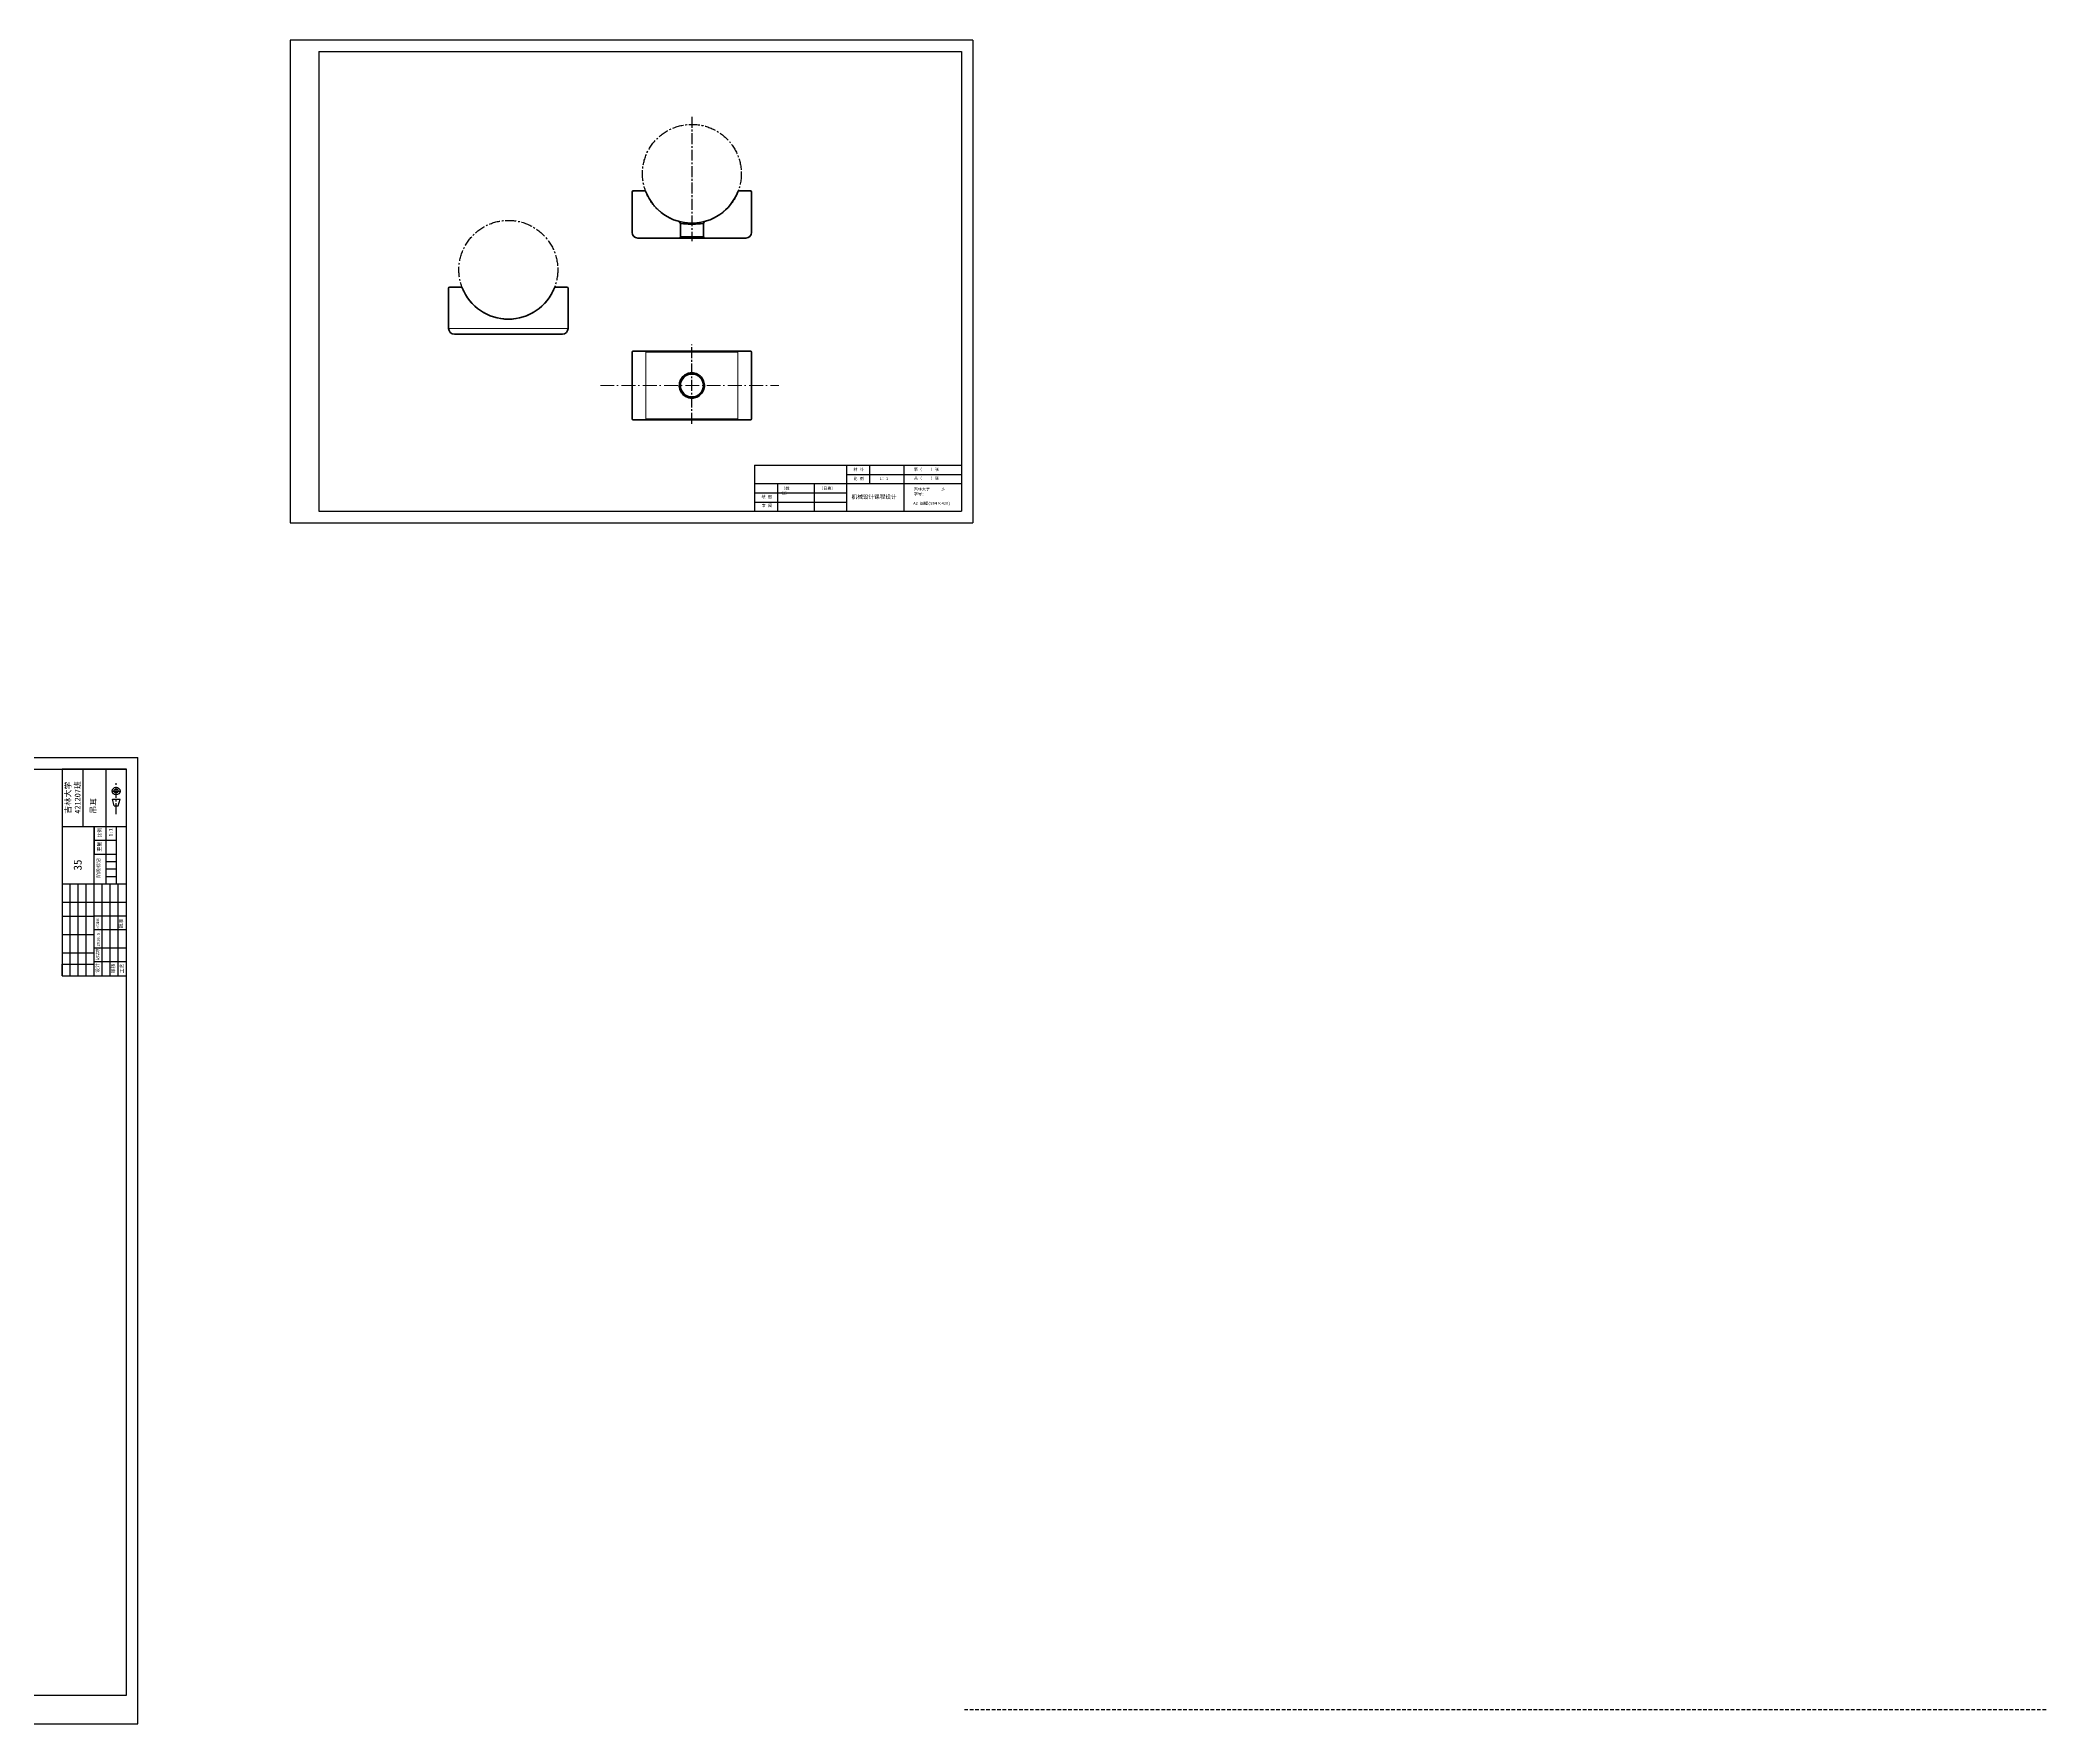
# Model space of a CAD drawing. Header units: millimetres. Extents: x -4667 to 8941, y -1665 to 5310.
# Drawn here: x 4077 to 5824, y 1433 to 2898 of the extents above; entities that cross this region are included whole.
import ezdxf

# ---------------------------------------------------------------- set-up
doc = ezdxf.new("R2010")
doc.units = ezdxf.units.MM
for name, pattern in [('ACAD_ISO02W100', [15, 12, -3]), ('CENTER2', [28.575, 19.05, -3.175, 3.175, -3.175]), ('DASHDOT', [18.5, 12, -3, 0.5, -3]), ('DASHED2', [9.525, 6.35, -3.175])]:
    doc.linetypes.add(name, pattern=pattern)
for name, color, linetype in [('图层1', 7, 'CONTINUOUS'), ('文字', 3, 'CONTINUOUS'), ('点划线', 6, 'CENTER2'), ('细实线', 3, 'CONTINUOUS'), ('虚线', 4, 'DASHED2')]:
    doc.layers.add(name, color=color, linetype=linetype)
doc.layers.add('粗实线', color=2, linetype='CONTINUOUS', lineweight=30)
doc.styles.get("Standard").update_dxf_attribs({"font": '', "height": 3.5})
doc.styles.get('Standard').set_extended_font_data('SimSun')

# ---------------------------------------------------------------- blocks, each defined once
blk = doc.blocks.new('A$C43805903')
at = {"layer": '点划线', "ltscale": 0.5}
for p, q in [((791.7, 18.9), (819.1, 18.9)), ((811.8, 22.5), (811.8, 14.7))]:
    blk.add_line(p, q, dxfattribs=at)
at = {"layer": '粗实线'}
for p, q in [((25, 584), (25, 10)), ((831, 584), (831, 10)), ((25, 10), (831, 10))]:
    blk.add_line(p, q, dxfattribs=at)
at = {"layer": '粗实线', "color": 2, "linetype": 'Continuous', "lineweight": 30}
for p, q in [((651.1, 66), (651.1, 10)), ((831, 66), (651.1, 66)), ((651.1, 66), (661.1, 66)), ((651.1, 66), (651.1, 59)), ((661.1, 66), (661.1, 38)), ((671.1, 66), (671.1, 38)), ((687, 66), (687, 38)), ((703, 66), (703, 38)), ((715, 66), (715, 10)), ((731, 66), (731, 10)), ((781, 66), (781, 10)), ((831, 10), (831, 66)), ((831, 10), (831, 66)), ((651.1, 45), (731, 45)), ((651.1, 38), (781, 38)), ((663.1, 10), (663.1, 38)), ((675, 10), (675, 38)), ((691, 10), (691, 38)), ((703, 10), (703, 38)), ((757, 38), (757, 19)), ((781, 38), (757, 38)), ((769, 38), (769, 19)), ((831, 48), (781, 48)), ((651.1, 31), (731, 31)), ((831, 28), (731, 28)), ((781, 19), (731, 19)), ((737.5, 28), (737.5, 19)), ((744, 28), (744, 19)), ((750.5, 28), (750.5, 19)), ((831, 10), (831, 28)), ((651.1, 10), (663.1, 10))]:
    blk.add_line(p, q, dxfattribs=at)
at = {"layer": '粗实线', "ltscale": 0.5}
for p, q in [((799, 20.6), (804.8, 22.2)), ((799, 20.6), (799, 17.1)), ((804.8, 22.2), (804.8, 15.5)), ((799, 17.1), (804.8, 15.5))]:
    blk.add_line(p, q, dxfattribs=at)
for radius in [3.36, 1.75]:
    blk.add_circle((811.8, 18.9), radius, dxfattribs=at)
at = {"layer": '细实线'}
for p, q in [((0, 594), (0, 0)), ((841, 594), (841, 0)), ((0, 0), (841, 0))]:
    blk.add_line(p, q, dxfattribs=at)
at = {"layer": '细实线', "color": 3, "linetype": 'Continuous', "lineweight": -3}
for p, q in [((651.1, 59), (731, 59)), ((651.1, 52), (731, 52)), ((651.1, 24), (731, 24)), ((651.1, 17), (731, 17))]:
    blk.add_line(p, q, dxfattribs=at)
at = {"layer": '图层1', "color": 3, "linetype": 'Continuous', "lineweight": -3, "attachment_point": 1}
for s, insert, char_height, width in [('35', (742.7, 55.9), 7, 42.812), ('{\\fSimSun|b0|i0|c134|p2;2016.5.9}', (676.6, 35.7), 2.499, 14.84), ('{\\fSimSun|b0|i0|c134|p2;阶段标记}', (736.5, 35.7), 2.999, 23.564), ('{\\fSimSun|b0|i0|c134|p2;重量}', (759.2, 35.1), 2.999, 9.859), ('{\\fSimSun|b0|i0|c134|p2;比例}', (771.3, 34.8), 2.999, 10.46), ('{\\fSimSun|b0|i0|c134|p2;\\H1.667x;吊耳}', (791.9, 41.3), 2.999, 45.827), ('{\\fSimSun|b0|i0|c134|p2;1:1}', (772.3, 25.2), 2.999, 10.219)]:
    blk.add_mtext(s, dxfattribs=dict(at, insert=insert, char_height=char_height, width=width))
at = {"layer": '图层1', "color": 3, "linetype": 'ACAD_ISO02W100', "lineweight": -3, "insert": (792.1, 63.3), "char_height": 2.499, "width": 45.668, "attachment_point": 1}
blk.add_mtext('{\\fSimSun|b0|i0|c134|p2;\\H2x;吉林大学\\P421207班}', dxfattribs=at)
at = {"layer": '粗实线', "color": 3, "linetype": 'Continuous', "lineweight": -3, "attachment_point": 1}
for s, insert, char_height, width in [('{\\fSimSun|b0|i0|c134|p54;\\H1.2x;设计}', (653.6, 36.7), 2.499, 10.633), ('{\\fSimSun|b0|i0|c134|p2;标准化}', (692.8, 35.9), 1.999, 10.27), ('{\\fSimSun|b0|i0|c134|p54;审核}', (653.2, 23), 2.999, 10.19), ('{\\fSimSun|b0|i0|c134|p54;工艺}', (653.2, 15.5), 2.999, 10.079), ('{\\fSimSun|b0|i0|c134|p54;批准}', (692.3, 16.1), 2.999, 9.415)]:
    blk.add_mtext(s, dxfattribs=dict(at, insert=insert, char_height=char_height, width=width))
at = {"layer": '细实线', "insert": (664.4, 36.2), "char_height": 2.5, "width": 15.027, "attachment_point": 1}
blk.add_mtext('胡瑞琪{\\fￋￎￌﾣﾤ|b0|i0|c134|p2; }', dxfattribs=at)

msp = doc.modelspace()

# ---------------------------------------------------------------- linework, layer by layer
at = {"layer": '文字', "ltscale": 0.5}
msp.add_line((4888.9, 2898.3), (4294.9, 2898.3), dxfattribs=at)
at = {"layer": '点划线', "ltscale": 0.5}
for p, q in [((4644.4, 2831.5), (4644.4, 2723.4)), ((4644.4, 2564.4), (4644.4, 2633.4))]:
    msp.add_line(p, q, dxfattribs=at)
at = {"layer": '点划线', "linetype": 'DASHDOT', "lineweight": 13}
msp.add_line((4564.8, 2597.7), (4720.1, 2597.7), dxfattribs=at)
at = {"layer": '点划线', "ltscale": 0.5}
for centre in [(4644.4, 2782), (4484.7, 2698.4)]:
    msp.add_circle(centre, 43, dxfattribs=at)
at = {"layer": '粗实线'}
for p, q in [((4319.9, 2888.3), (4319.9, 2488.3)), ((4878.9, 2888.3), (4878.9, 2488.3)), ((4698.9, 2528.3), (4878.9, 2528.3)), ((4698.9, 2528.3), (4698.9, 2488.3)), ((4778.9, 2528.3), (4778.9, 2488.3)), ((4798.9, 2528.3), (4798.9, 2512.3)), ((4828.9, 2528.3), (4828.9, 2488.3)), ((4698.9, 2512.3), (4878.9, 2512.3)), ((4718.9, 2512.3), (4718.9, 2488.3)), ((4750.9, 2512.3), (4750.9, 2488.3)), ((4319.9, 2488.3), (4878.9, 2488.3))]:
    msp.add_line(p, q, dxfattribs=at)
at = {"layer": '粗实线', "ltscale": 0.5}
msp.add_line((4319.9, 2888.3), (4878.9, 2888.3), dxfattribs=at)
at = {"layer": '粗实线', "lineweight": 13, "ltscale": 0.027777}
msp.add_line((4592.4, 2765.9), (4592.9, 2766.9), dxfattribs=at)
at = {"layer": '粗实线', "lineweight": 35}
for p, q in [((4592.4, 2766), (4592.4, 2731)), ((4696.4, 2766), (4696.4, 2731)), ((4597.4, 2726), (4633.4, 2726)), ((4655.4, 2726), (4691.4, 2726)), ((4432.7, 2682.4), (4432.7, 2647.4)), ((4536.7, 2647.4), (4536.7, 2682.4)), ((4437.7, 2642.4), (4531.7, 2642.4)), ((4592.4, 2626.7), (4592.4, 2568.7)), ((4685.4, 2627.7), (4603.4, 2627.7)), ((4696.4, 2626.7), (4696.4, 2568.7)), ((4603.4, 2567.7), (4685.4, 2567.7))]:
    msp.add_line(p, q, dxfattribs=at)
at = {"layer": '粗实线', "lineweight": 35, "ltscale": 0.250305}
for p, q in [((4593.4, 2767), (4603.4, 2767)), ((4685.4, 2767), (4695.4, 2767)), ((4433.7, 2683.4), (4443.8, 2683.4)), ((4535.7, 2683.4), (4525.7, 2683.4)), ((4593.4, 2627.7), (4603.4, 2627.7)), ((4695.4, 2627.7), (4685.4, 2627.7)), ((4603.4, 2567.7), (4593.4, 2567.7)), ((4685.4, 2567.7), (4695.4, 2567.7))]:
    msp.add_line(p, q, dxfattribs=at)
at = {"layer": '粗实线', "lineweight": 35, "ltscale": 0.048022}
for p, q in [((4633.4, 2740.4), (4634.4, 2738.8)), ((4655.3, 2740.4), (4654.4, 2738.8))]:
    msp.add_line(p, q, dxfattribs=at)
at = {"layer": '粗实线', "lineweight": 35, "ltscale": 0.035355}
for p, q in [((4634.4, 2727), (4633.4, 2726)), ((4654.4, 2727), (4655.4, 2726))]:
    msp.add_line(p, q, dxfattribs=at)
at = {"layer": '粗实线', "lineweight": 35, "ltscale": 0.275}
for p, q in [((4633.4, 2726), (4644.4, 2726)), ((4644.4, 2726), (4655.4, 2726))]:
    msp.add_line(p, q, dxfattribs=at)
at = {"layer": '粗实线', "lineweight": 35, "ltscale": 0.294057}
for p, q in [((4634.4, 2727), (4634.4, 2738.8)), ((4654.4, 2727), (4654.4, 2738.8))]:
    msp.add_line(p, q, dxfattribs=at)
at = {"layer": '粗实线', "lineweight": 35, "ltscale": 0.25}
for p, q in [((4634.4, 2727), (4644.4, 2727)), ((4644.4, 2727), (4654.4, 2727))]:
    msp.add_line(p, q, dxfattribs=at)
at = {"layer": '粗实线', "lineweight": 13, "ltscale": 0.025}
for p, q in [((4433.7, 2647.4), (4432.7, 2647.4)), ((4536.7, 2647.4), (4535.7, 2647.4))]:
    msp.add_line(p, q, dxfattribs=at)
at = {"layer": '粗实线', "lineweight": 13}
for p, q in [((4433.7, 2647.4), (4535.7, 2647.4)), ((4684.4, 2626.7), (4604.3, 2626.7)), ((4604.3, 2571.7), (4604.3, 2623.7)), ((4684.4, 2571.7), (4684.4, 2623.7)), ((4604.3, 2568.7), (4684.4, 2568.7))]:
    msp.add_line(p, q, dxfattribs=at)
at = {"layer": '粗实线', "lineweight": 13, "ltscale": 0.075}
for p, q in [((4604.3, 2623.7), (4604.3, 2626.7)), ((4684.4, 2623.7), (4684.4, 2626.7)), ((4604.3, 2568.7), (4604.3, 2571.7)), ((4684.4, 2568.7), (4684.4, 2571.7))]:
    msp.add_line(p, q, dxfattribs=at)
at = {"layer": '粗实线', "lineweight": 35}
for points in [[(4634.4, 2738.8), (4637.2, 2738.4), (4638.4, 2738.3), (4641.2, 2738.1), (4642.8, 2738), (4644.4, 2738)], [(4644.4, 2738), (4645.9, 2738), (4647.5, 2738.1), (4650.3, 2738.3), (4651.8, 2738.5), (4654.4, 2738.8)], [(4644.4, 2586.7), (4643.1, 2586.8), (4641.8, 2587), (4640.5, 2587.4), (4639.4, 2587.9), (4638.2, 2588.6), (4637.2, 2589.4), (4636.3, 2590.3), (4635.5, 2591.3), (4634.8, 2592.4), (4634.2, 2593.6), (4633.8, 2594.6), (4633.6, 2595.6), (4633.4, 2596.7), (4633.4, 2597.8), (4633.5, 2598.9), (4633.6, 2600), (4633.9, 2601), (4634.3, 2602), (4634.8, 2603), (4635.3, 2603.9), (4636.1, 2605), (4637, 2605.9), (4638, 2606.7), (4639.1, 2607.4), (4640.3, 2607.9), (4641.3, 2608.3), (4642.3, 2608.5), (4643.3, 2608.7), (4644.4, 2608.7)], [(4644.4, 2608.7), (4645.7, 2608.6), (4646.9, 2608.4), (4648.2, 2608), (4649.4, 2607.5), (4650.5, 2606.8), (4651.5, 2606), (4652.5, 2605.1), (4653.3, 2604.1), (4654, 2603), (4654.5, 2601.9), (4654.9, 2600.6), (4655.2, 2599.3), (4655.3, 2598), (4655.3, 2596.7), (4655.1, 2595.4), (4654.8, 2594.2), (4654.3, 2593), (4653.6, 2591.8), (4652.9, 2590.8), (4652, 2589.8), (4651, 2589), (4650, 2588.2), (4648.8, 2587.6), (4647.6, 2587.2), (4646.3, 2586.9), (4645.4, 2586.7), (4644.4, 2586.7)]]:
    msp.add_lwpolyline(points, dxfattribs=at)
msp.add_circle((4644.4, 2597.7), 10, dxfattribs=at)
for centre, radius, start, end in [((4593.4, 2766), 1, 90, 180), ((4603.4, 2766), 1, 21.3237, 90), ((4644.4, 2782), 43, 201.3237, 338.6763), ((4685.4, 2766), 1, 90, 158.6763), ((4695.4, 2766), 1, 0, 90), ((4597.4, 2731), 5, 180, 270), ((4691.4, 2731), 5, 270, 0), ((4433.7, 2682.4), 1, 90, 180), ((4443.8, 2682.4), 1, 21.3237, 90), ((4484.7, 2698.4), 43, 201.3237, 338.6763), ((4525.7, 2682.4), 1, 90, 158.6763), ((4535.7, 2682.4), 1, 0, 90), ((4437.7, 2647.4), 5, 180, 270), ((4531.7, 2647.4), 5, 270, 0), ((4593.4, 2626.7), 1, 90, 180), ((4695.4, 2626.7), 1, 0, 90), ((4593.4, 2568.7), 1, 180, 270), ((4695.4, 2568.7), 1, 270, 0)]:
    msp.add_arc(centre, radius, start, end, dxfattribs=at)
at = {"layer": '粗实线', "lineweight": 13}
for centre, major_axis, start_param, end_param in [((4603.4, 2626.7), (0, -1), 1.570796, 3.141593), ((4685.4, 2626.7), (0, -1), 3.141593, 4.712389), ((4603.4, 2568.7), (0, 1), 3.141593, 4.712389), ((4685.4, 2568.7), (0, 1), 1.570796, 3.141593)]:
    msp.add_ellipse(centre, major_axis=major_axis, ratio=0.931541, start_param=start_param, end_param=end_param, dxfattribs=at)
at = {"layer": '细实线'}
for p, q in [((4294.9, 2898.3), (4294.9, 2478.3)), ((4888.9, 2898.3), (4888.9, 2478.3)), ((4888.9, 2898.3), (4888.9, 2478.3)), ((4778.9, 2520.3), (4878.9, 2520.3)), ((4698.9, 2504.3), (4778.9, 2504.3)), ((4698.9, 2496.3), (4778.9, 2496.3)), ((4294.9, 2478.3), (4888.9, 2478.3))]:
    msp.add_line(p, q, dxfattribs=at)
at = {"layer": '虚线', "ltscale": 0.5}
msp.add_line((4881.5, 1445.5), (5824.4, 1445.5), dxfattribs=at)

# ---------------------------------------------------------------- block references
at = {"layer": '虚线', "ltscale": 0.5, "rotation": 90}
msp.add_blockref('A$C43805903', (4162.3, 1432.9), dxfattribs=at)

# ---------------------------------------------------------------- texts
at = {"layer": '细实线', "attachment_point": 1}
for s, insert, char_height, width in [('材 料', (4785, 2525.9), 2.5, 9.184), ('比 例', (4785, 2517.9), 2.5, 9.184), ('1：1', (4807.9, 2517.9), 2.5, 9.184), ('第（    ）张', (4837.6, 2525.9), 2.5, 28.552), ('共（    ）张', (4837.6, 2518.2), 2.5, 28.552), ('绘 图', (4705.1, 2502.2), 2.5, 9.764), ('（姓 名）{\\fￋￎￌﾣﾤ|b0|i0|c134|p2; }', (4722.3, 2509.5), 2.5, 15.027), ('（日期）{\\fￋￎￌﾣﾤ|b0|i0|c134|p2; }', (4755.3, 2509.5), 2.5, 15.027), ('机械设计课程设计', (4783.4, 2502.6), 3.5, 41.8), ('吉林大学     班\\P学号：', (4837.6, 2508.7), 2.5, 38.367), ('审 阅', (4705.1, 2494.5), 2.5, 9.764), (' A2 图幅(594×420)', (4835.1, 2496.4), 2.5, 42.323)]:
    msp.add_mtext(s, dxfattribs=dict(at, insert=insert, char_height=char_height, width=width))

doc.saveas('drawing.dxf')
